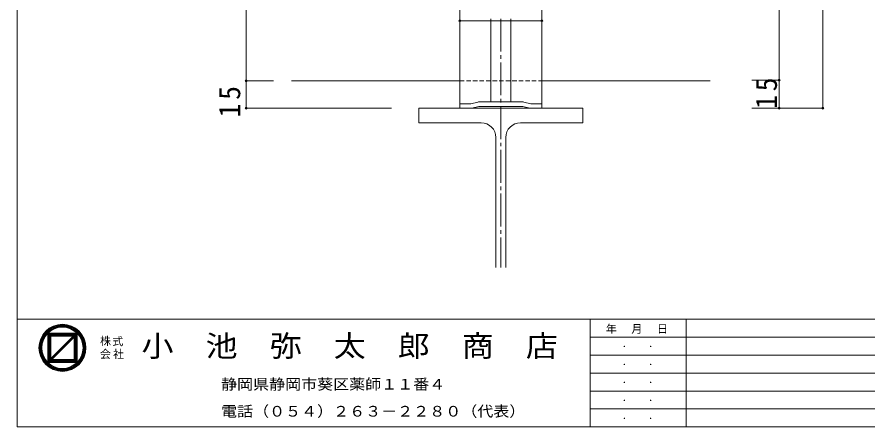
# Model space of a CAD drawing. Units: millimetres, scale not verified. Extents: x -1135 to 2170, y -1086 to 2575.
# Drawn here: x -1134.2 to -666.7, y 184.1 to 409.2 of the extents above; entities that cross this region are included whole.
import ezdxf
from ezdxf.enums import TextEntityAlignment as Align

# ---------------------------------------------------------------- set-up
doc = ezdxf.new("R2010")
doc.units = ezdxf.units.MM
doc.header["$LTSCALE"] = 2
doc.header["$PDMODE"] = 32
doc.header["$PDSIZE"] = 1
doc.linetypes.add('CHAIN2', pattern=[12, 9, -1, 1, -1])
doc.linetypes.add('DASHED1', pattern=[1.8, 1.2, -0.6])
doc.layers.add('0-1', color=4, linetype='Continuous', lineweight=18)
doc.styles.add('ＭＳ ゴシック', font='')
doc.styles.get('ＭＳ ゴシック').set_extended_font_data('MS Gothic')

msp = doc.modelspace()

# ---------------------------------------------------------------- linework, layer by layer
at = {"layer": '0-1', "color": 2}
for p, q in [((-1134.243, 184.121), (-1134.243, 1304.128)), ((442.646, 243.381), (-1134.243, 243.381)), ((-819.24, 243.381), (-819.24, 184.121)), ((-766.577, 243.381), (-766.577, 184.121)), ((-382.106, 233.504), (-819.24, 233.504)), ((-382.106, 223.628), (-819.24, 223.628)), ((-819.24, 213.752), (442.646, 213.752)), ((-382.106, 203.874), (-819.24, 203.874)), ((-382.106, 193.998), (-819.24, 193.998)), ((-1134.243, 184.121), (442.646, 184.121))]:
    msp.add_line(p, q, dxfattribs=at)
at = {"layer": '0-1', "color": 7}
for p, q in [((-890.911, 359.13), (-890.911, 517.63)), ((-845.911, 359.13), (-845.911, 517.63)), ((-715.501, 479.513), (-715.501, 374.514)), ((-890.911, 407.243), (-845.911, 407.243)), ((-873.911, 362.63), (-873.911, 408.243)), ((-862.911, 362.63), (-862.911, 408.243)), ((-1008.411, 374.93), (-1008.411, 359.13)), ((-993.411, 374.13), (-1008.411, 374.13)), ((-730.501, 374.514), (-715.501, 374.514)), ((-884.911, 361.63), (-890.911, 361.63)), ((-884.911, 361.63), (-881.03, 362.561)), ((-884.328, 359.199), (-880.481, 360.122)), ((-856.376, 362.63), (-880.447, 362.63)), ((-856.411, 360.13), (-880.411, 360.13)), ((-852.494, 359.199), (-856.341, 360.122)), ((-851.911, 361.63), (-855.792, 362.561)), ((-845.911, 361.63), (-851.911, 361.63)), ((-928.489, 359.13), (-1008.411, 359.13)), ((-845.911, 359.13), (-890.911, 359.13)), ((-730.501, 359.13), (-715.501, 359.13))]:
    msp.add_line(p, q, dxfattribs=at)
at = {"layer": '0-1', "color": 7, "linetype": 'CHAIN2'}
msp.add_line((-868.411, 408.243), (-868.411, 271.63), dxfattribs=at)
at = {"layer": '0-1', "color": 3}
for p, q in [((-890.911, 374.13), (-983.411, 374.13)), ((-753.411, 374.13), (-845.911, 374.13)), ((-913.411, 351.131), (-879.161, 351.131)), ((-871.162, 271.63), (-871.161, 343.13)), ((-865.661, 271.63), (-865.661, 343.13)), ((-1115.684, 221.749), (-1115.684, 233.983)), ((-1102.884, 233.418), (-1115.119, 221.184)), ((-1102.884, 233.418), (-1102.884, 221.184)), ((-1102.884, 221.184), (-1115.119, 221.184))]:
    msp.add_line(p, q, dxfattribs=at)
at = {"layer": '0-1', "color": 3, "linetype": 'DASHED1'}
msp.add_line((-890.911, 374.13), (-845.911, 374.13), dxfattribs=at)
at = {"layer": '0-1', "lineweight": 9}
for p, q in [((-1117.284, 235.424), (-1101.284, 235.424)), ((-1117.284, 235.104), (-1101.284, 235.104)), ((-1117.284, 234.783), (-1101.284, 234.783)), ((-1117.284, 234.463), (-1101.284, 234.463)), ((-1117.284, 234.143), (-1101.284, 234.143)), ((-1117.284, 233.824), (-1115.684, 233.824)), ((-1115.684, 233.983), (-1115.684, 234.307)), ((-1103.61, 233.824), (-1101.284, 233.824)), ((-1117.284, 233.504), (-1115.684, 233.504)), ((-1117.284, 233.184), (-1115.684, 233.184)), ((-1117.284, 232.864), (-1115.684, 232.864)), ((-1117.284, 232.543), (-1115.684, 232.543)), ((-1117.284, 232.224), (-1115.684, 232.224)), ((-1117.284, 231.904), (-1115.684, 231.904)), ((-1117.284, 231.584), (-1115.684, 231.584)), ((-1117.284, 231.264), (-1115.684, 231.264)), ((-1117.284, 230.944), (-1115.684, 230.944)), ((-1117.284, 230.624), (-1115.684, 230.624)), ((-1117.284, 230.304), (-1115.684, 230.304)), ((-1117.284, 229.984), (-1115.684, 229.984)), ((-1117.284, 229.664), (-1115.684, 229.664)), ((-1117.284, 229.344), (-1115.684, 229.344)), ((-1108.09, 229.344), (-1106.959, 229.344)), ((-1107.77, 229.664), (-1106.639, 229.664)), ((-1107.45, 229.984), (-1106.319, 229.984)), ((-1107.13, 230.304), (-1105.999, 230.304)), ((-1106.81, 230.624), (-1105.679, 230.624)), ((-1106.49, 230.943), (-1105.359, 230.943)), ((-1106.17, 231.264), (-1105.039, 231.264)), ((-1105.85, 231.584), (-1104.719, 231.584)), ((-1105.53, 231.904), (-1104.399, 231.904)), ((-1105.21, 232.224), (-1104.079, 232.224)), ((-1104.89, 232.543), (-1103.759, 232.543)), ((-1104.57, 232.864), (-1103.439, 232.864)), ((-1104.25, 233.184), (-1103.119, 233.184)), ((-1103.93, 233.504), (-1101.284, 233.504)), ((-1102.884, 233.184), (-1101.284, 233.184)), ((-1102.884, 232.864), (-1101.284, 232.864)), ((-1102.884, 232.543), (-1101.284, 232.543)), ((-1102.884, 232.224), (-1101.284, 232.224)), ((-1102.884, 231.904), (-1101.284, 231.904)), ((-1102.884, 231.584), (-1101.284, 231.584)), ((-1102.884, 231.264), (-1101.284, 231.264)), ((-1102.884, 230.944), (-1101.284, 230.944)), ((-1102.884, 230.624), (-1101.284, 230.624)), ((-1102.884, 230.304), (-1101.284, 230.304)), ((-1102.884, 229.984), (-1101.284, 229.984)), ((-1102.884, 229.664), (-1101.284, 229.664)), ((-1102.884, 229.344), (-1101.284, 229.344)), ((-1117.284, 229.024), (-1115.684, 229.024)), ((-1117.284, 228.704), (-1115.684, 228.704)), ((-1117.284, 228.383), (-1115.684, 228.383)), ((-1117.284, 228.064), (-1115.684, 228.064)), ((-1117.284, 227.744), (-1115.684, 227.744)), ((-1117.284, 227.424), (-1115.684, 227.424)), ((-1117.284, 227.104), (-1115.684, 227.104)), ((-1117.284, 226.784), (-1115.684, 226.784)), ((-1117.284, 226.463), (-1115.684, 226.463)), ((-1117.284, 226.143), (-1115.684, 226.143)), ((-1117.284, 225.823), (-1115.684, 225.823)), ((-1117.284, 225.503), (-1115.684, 225.503)), ((-1117.284, 225.184), (-1115.684, 225.184)), ((-1117.284, 224.864), (-1115.684, 224.864)), ((-1117.284, 224.544), (-1115.684, 224.544)), ((-1112.89, 224.544), (-1111.759, 224.544)), ((-1112.57, 224.864), (-1111.439, 224.864)), ((-1112.25, 225.184), (-1111.119, 225.184)), ((-1111.93, 225.503), (-1110.799, 225.503)), ((-1111.61, 225.823), (-1110.479, 225.823)), ((-1111.29, 226.143), (-1110.159, 226.143)), ((-1110.97, 226.463), (-1109.839, 226.463)), ((-1110.65, 226.784), (-1109.519, 226.784)), ((-1110.33, 227.104), (-1109.199, 227.104)), ((-1110.01, 227.424), (-1108.879, 227.424)), ((-1109.69, 227.744), (-1108.558, 227.744)), ((-1109.37, 228.064), (-1108.239, 228.064)), ((-1109.05, 228.383), (-1107.919, 228.383)), ((-1108.73, 228.704), (-1107.599, 228.704)), ((-1108.41, 229.024), (-1107.279, 229.024)), ((-1102.884, 229.024), (-1101.284, 229.024)), ((-1102.884, 228.704), (-1101.284, 228.704)), ((-1102.884, 228.383), (-1101.284, 228.383)), ((-1102.884, 228.064), (-1101.284, 228.064)), ((-1102.884, 227.744), (-1101.284, 227.744)), ((-1102.884, 227.424), (-1101.284, 227.424)), ((-1102.884, 227.104), (-1101.284, 227.104)), ((-1102.884, 226.784), (-1101.284, 226.784)), ((-1102.884, 226.463), (-1101.284, 226.463)), ((-1102.884, 226.143), (-1101.284, 226.143)), ((-1102.884, 225.823), (-1101.284, 225.823)), ((-1102.884, 225.503), (-1101.284, 225.503)), ((-1102.884, 225.184), (-1101.284, 225.184)), ((-1102.884, 224.864), (-1101.284, 224.864)), ((-1102.884, 224.544), (-1101.284, 224.544)), ((-1117.284, 224.223), (-1115.684, 224.223)), ((-1117.284, 223.904), (-1115.684, 223.904)), ((-1117.284, 223.584), (-1115.684, 223.584)), ((-1117.284, 223.264), (-1115.684, 223.264)), ((-1117.284, 222.944), (-1115.684, 222.944)), ((-1117.284, 222.623), (-1115.684, 222.623)), ((-1117.284, 222.304), (-1115.684, 222.304)), ((-1117.284, 221.984), (-1115.684, 221.984)), ((-1117.284, 221.664), (-1114.639, 221.664)), ((-1117.284, 221.344), (-1114.959, 221.344)), ((-1117.284, 221.024), (-1101.284, 221.024)), ((-1117.284, 220.704), (-1101.284, 220.704)), ((-1117.284, 220.384), (-1101.284, 220.384)), ((-1117.284, 220.063), (-1101.284, 220.063)), ((-1115.45, 221.984), (-1114.319, 221.984)), ((-1115.13, 222.304), (-1113.999, 222.304)), ((-1114.81, 222.623), (-1113.679, 222.623)), ((-1114.49, 222.944), (-1113.359, 222.944)), ((-1114.17, 223.264), (-1113.039, 223.264)), ((-1113.85, 223.584), (-1112.719, 223.584)), ((-1113.53, 223.904), (-1112.399, 223.904)), ((-1113.21, 224.223), (-1112.079, 224.223)), ((-1102.884, 224.223), (-1101.284, 224.223)), ((-1102.884, 223.904), (-1101.284, 223.904)), ((-1102.884, 223.584), (-1101.284, 223.584)), ((-1102.884, 223.264), (-1101.284, 223.264)), ((-1102.884, 222.944), (-1101.284, 222.944)), ((-1102.884, 222.623), (-1101.284, 222.623)), ((-1102.884, 222.304), (-1101.284, 222.304)), ((-1102.884, 221.984), (-1101.284, 221.984)), ((-1102.884, 221.664), (-1101.284, 221.664)), ((-1102.884, 221.344), (-1101.284, 221.344)), ((-1117.284, 219.743), (-1101.284, 219.743))]:
    msp.add_line(p, q, dxfattribs=at)
at = {"layer": '0-1', "color": 7}
for points in [[(-730.501, 667.613), (-691.501, 667.613), (-691.501, 359.13)], [(-993.411, 562.23), (-1008.411, 562.23), (-1008.411, 374.93)], [(-715.501, 374.514), (-715.501, 359.13), (-700.501, 359.13), (-691.501, 359.13)]]:
    msp.add_lwpolyline(points, dxfattribs=at)
at = {"layer": '0-1', "color": 3}
for points in [[(-823.411, 359.13), (-913.411, 359.131), (-913.411, 351.131)], [(-823.411, 359.13), (-823.411, 351.13), (-857.661, 351.131)], [(-1115.684, 233.983), (-1103.45, 233.983), (-1115.684, 221.749)]]:
    msp.add_lwpolyline(points, dxfattribs=at)
msp.add_lwpolyline([(-1117.284, 219.583), (-1117.284, 235.584), (-1101.284, 235.584), (-1101.284, 219.583)], close=True, dxfattribs=at)
for radius in [12.914, 11.314, 11.314]:
    msp.add_circle((-1109.284, 227.584), radius, dxfattribs=at)
at = {"layer": '0-1', "lineweight": 9}
for radius in [12.754, 12.434, 12.114, 11.794, 11.474]:
    msp.add_circle((-1109.284, 227.584), radius, dxfattribs=at)
at = {"layer": '0-1', "color": 7}
for centre, start, end in [((-880.447, 360.13), 89.99998, 103.48883), ((-856.376, 360.13), 76.51112, 89.99998), ((-884.911, 361.63), 270, 283.48885), ((-851.911, 361.63), 256.51114, 270)]:
    msp.add_arc(centre, 2.5, start, end, dxfattribs=at)
at = {"layer": '0-1', "color": 3}
for centre, start, end in [((-879.161, 343.13), 359.99974, 89.99973), ((-857.661, 343.131), 89.99973, 179.99973)]:
    msp.add_arc(centre, 8, start, end, dxfattribs=at)
for p in [(-890.912, 407.243), (-845.911, 407.242), (-1008.411, 374.13), (-715.501, 374.514), (-1008.411, 359.13), (-715.501, 359.13), (-691.501, 359.13)]:
    msp.add_point(p, dxfattribs=at)

# ---------------------------------------------------------------- texts
at = {"layer": '0-1', "color": 7, "style": 'ＭＳ ゴシック'}
for s, p in [('株', (-1088.599, 227.838)), ('式', (-1081.849, 227.638)), ('会', (-1088.649, 220.589)), ('社', (-1081.449, 220.589))]:
    msp.add_text(s, height=4.399, dxfattribs=at).set_placement(p, align=Align.BOTTOM_LEFT)
at = {"layer": '0-1', "color": 2, "style": 'ＭＳ ゴシック', "width": 1.1}
msp.add_text('小\u3000池\u3000弥\u3000太\u3000郎\u3000商\u3000店', height=11.73, dxfattribs=at).set_placement((-1065.854, 219.25), align=Align.BOTTOM_LEFT)
at = {"layer": '0-1', "color": 3, "style": 'ＭＳ ゴシック', "width": 1.1}
for s, p in [('静岡県静岡市葵区薬師１１番４', (-1022.147, 202.89)), ('電話（０５４）２６３－２２８０（代表）', (-1022.144, 188.057))]:
    msp.add_text(s, height=5.865, dxfattribs=at).set_placement(p, align=Align.BOTTOM_LEFT)
at = {"layer": '0-1', "color": 2, "char_height": 11.73, "attachment_point": 7, "rotation": 90, "style": 'ＭＳ ゴシック'}
for insert in [(-716.501, 358.822), (-1011.411, 354.13)]:
    msp.add_mtext('\\T1.27;\\W0.95;15', dxfattribs=dict(at, insert=insert))
at = {"layer": '0-1', "color": 7, "char_height": 4.399, "attachment_point": 7, "style": 'ＭＳ ゴシック'}
for s, insert in [('\\T1.17;年\u3000月\u3000日', (-810.694, 235.276)), ('\\T1.27;\\W0.95;.\\~\u3000.\u3000\\~', (-801.972, 227.957)), ('\\T1.27;\\W0.95;.\\~\u3000.\u3000\\~', (-801.972, 218.081)), ('\\T1.27;\\W0.95;.\\~\u3000.\u3000\\~', (-801.972, 208.204)), ('\\T1.27;\\W0.95;.\\~\u3000.\u3000\\~', (-801.972, 198.327)), ('\\T1.27;\\W0.95;.\\~\u3000.\u3000\\~', (-801.972, 188.451))]:
    msp.add_mtext(s, dxfattribs=dict(at, insert=insert))

doc.saveas('drawing.dxf')
